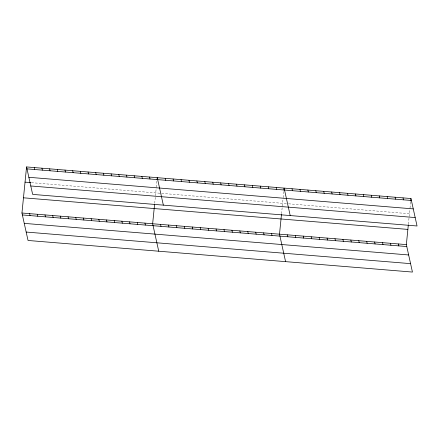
<?xml version="1.0" encoding="UTF-8"?>
<svg xmlns="http://www.w3.org/2000/svg" width="439" height="439" viewBox="0 0 439 439"><rect width="100%" height="100%" fill="white"/><g stroke="black" fill="none" stroke-linecap="round" stroke-linejoin="round"><path stroke-width="0.33" stroke-dasharray="2.19 1.65" d="M154.693 203.328L156.246 187.815M156.306 187.184L156.942 180.846M281.542 213.755L283.095 198.241M283.16 197.61L283.792 191.272M408.396 224.181L409.949 208.668M410.015 208.037L410.646 201.699M31.443 182.668L161.02 193.319M161.684 193.374L287.874 203.745M288.533 203.8L409.444 213.738"/><path stroke-width="0.66" d="M408.33 224.834L406.355 244.605L412.44 272.065L28.036 240.468L21.95 213.014L26.559 166.935L410.964 198.532L417.05 225.986L32.645 194.395L26.559 166.935M154.561 204.634L152.646 223.753L158.731 251.212M157.069 179.578L157.255 177.68L163.346 205.134M281.481 214.408L279.5 234.179L285.586 261.639M283.918 190.005L284.11 188.106L290.195 215.56M410.712 201.067L410.964 198.532M26.993 168.878L411.392 200.475M28.859 177.296L413.258 208.893M25.039 182.141L30.807 182.619M30.779 185.971L415.184 217.568M23.47 197.808L407.875 229.405M21.95 213.014L406.355 244.605M22.378 214.956L406.783 246.548M24.249 223.374L408.649 254.966M26.17 232.05L410.575 263.641M403.035 197.879L403.463 199.822M395.105 197.226L395.539 199.169M398.425 243.958L398.853 245.895M387.176 196.579L387.61 198.516M390.496 243.305L390.924 245.247M379.252 195.926L379.68 197.868M382.567 242.652L383 244.594M371.323 195.273L371.751 197.215M374.637 241.999L375.071 243.941M363.393 194.62L363.821 196.562M366.713 241.351L367.141 243.288M355.464 193.972L355.897 195.909M358.784 240.698L359.212 242.641M347.534 193.319L347.968 195.262M350.854 240.045L351.288 241.988M339.61 192.666L340.038 194.609M342.925 239.392L343.358 241.335M331.681 192.013L332.109 193.956M335.001 238.745L335.429 240.682M323.752 191.366L324.18 193.303M327.071 238.092L327.499 240.034M315.822 190.713L316.256 192.655M319.142 237.439L319.57 239.381M307.893 190.06L308.326 192.002M311.213 236.786L311.646 238.728M299.969 189.407L300.397 191.349M303.283 236.138L303.717 238.075M292.039 188.759L292.467 190.696M295.359 235.485L295.787 237.428M287.43 234.832L287.858 236.775M276.18 187.453L276.614 189.396M268.256 186.8L268.684 188.743M271.571 233.532L272.004 235.469M260.327 186.152L260.755 188.09M263.641 232.879L264.075 234.821M252.398 185.499L252.826 187.442M255.717 232.226L256.146 234.168M244.468 184.846L244.902 186.789M247.788 231.572L248.216 233.515M236.539 184.193L236.972 186.136M239.859 230.925L240.287 232.862M228.615 183.546L229.043 185.483M231.929 230.272L232.363 232.215M220.685 182.893L221.113 184.835M224 229.619L224.433 231.562M212.756 182.24L213.184 184.182M216.076 228.966L216.504 230.909M204.826 181.587L205.26 183.529M208.146 228.318L208.574 230.255M196.897 180.939L197.331 182.876M200.217 227.665L200.645 229.608M188.973 180.286L189.401 182.229M192.287 227.012L192.721 228.955M181.044 179.633L181.472 181.576M184.358 226.359L184.792 228.302M173.114 178.98L173.542 180.923M176.434 225.712L176.862 227.649M165.185 178.333L165.618 180.27M168.505 225.059L168.933 227.001M160.575 224.406L161.003 226.348M149.567 177.049L150.001 178.991M141.879 176.418L142.313 178.355M144.958 223.122L145.391 225.064M134.191 175.781L134.625 177.724M137.27 222.491L137.703 224.433M126.503 175.15L126.937 177.093M129.582 221.86L130.015 223.802M118.815 174.519L119.249 176.462M121.894 221.229L122.327 223.171M111.127 173.888L111.561 175.83M114.206 220.597L114.639 222.535M103.439 173.257L103.873 175.199M106.518 219.966L106.951 221.904M95.751 172.626L96.185 174.568M98.83 219.33L99.263 221.272M88.063 171.995L88.497 173.932M91.142 218.699L91.575 220.641M80.375 171.358L80.809 173.301M83.454 218.068L83.887 220.01M72.687 170.727L73.121 172.67M75.766 217.437L76.199 219.379M64.999 170.096L65.433 172.039M68.078 216.806L68.511 218.748M57.311 169.465L57.745 171.408M60.39 216.175L60.818 218.112M49.623 168.834L50.057 170.776M52.702 215.538L53.13 217.481M41.935 168.203L42.369 170.14M45.014 214.907L45.442 216.85M34.247 167.572L34.681 169.509M37.326 214.276L37.754 216.218M29.638 213.645L30.066 215.587"/></g></svg>
